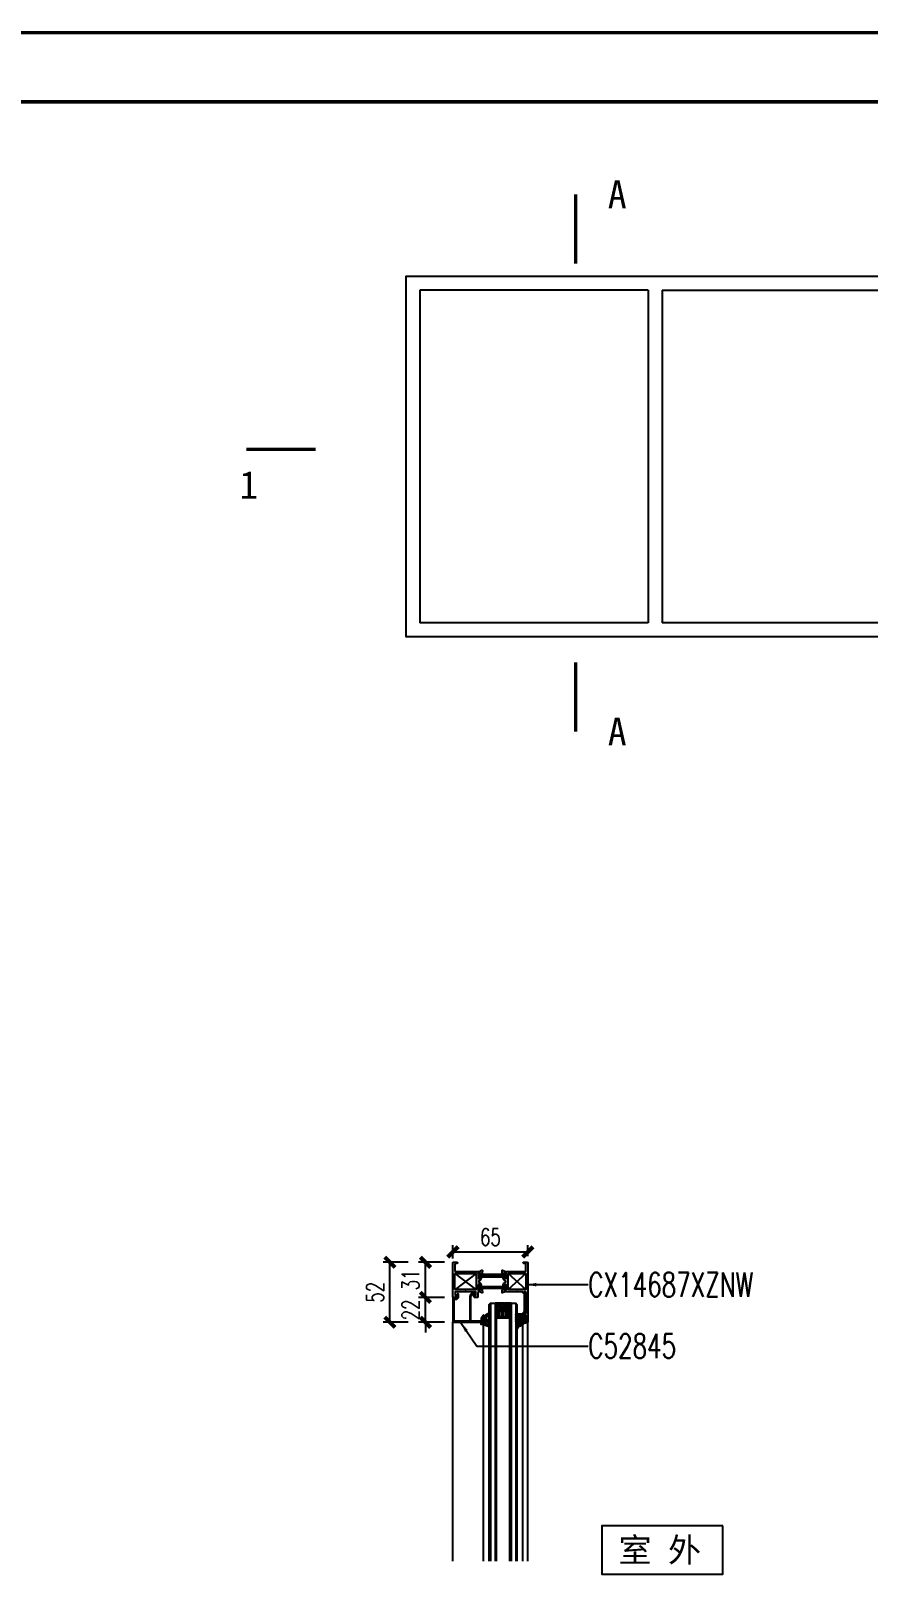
# Model space of a CAD drawing. Extents: x -202236 to 1002404, y -663931 to 1550022.
# Drawn here: x 26416 to 27142, y -356260 to -354923 of the extents above; entities that cross this region are included whole.
import ezdxf
from ezdxf.enums import TextEntityAlignment as Align

# ---------------------------------------------------------------- set-up
doc = ezdxf.new("R2010")
doc.units = 0
for name, color, linetype in [('!ZN1-填充-8', 8, 'Continuous'), ('!ZN1-文字-7', 7, 'Continuous'), ('!ZN3-玻璃幕墙-4', 4, 'Continuous'), ('!ZN4-辅助材料-1', 1, 'Continuous'), ('!ZN5-铝材断面-6', 6, 'Continuous'), ('!ZN7-符号-173', 173, 'Continuous'), ('0-cxFrame', 155, 'Continuous'), ('00-识别图层', 40, 'Continuous'), ('112铝材投影', 112, 'Continuous'), ('1辅助材料', 1, 'Continuous'), ('2', 7, 'Continuous'), ('3符号', 173, 'Continuous'), ('4玻璃幕墙', 4, 'Continuous'), ('DIM', 173, 'Continuous'), ('Fill', 8, 'Continuous'), ('TEXT', 7, 'Continuous'), ('型材截面颜色', 253, 'Continuous')]:
    doc.layers.add(name, color=color, linetype=linetype)
doc.layers.add('0-cxText', color=131, linetype='Continuous', lineweight=25)
doc.styles.add('cx_tuming', font='simhei.ttf')
doc.styles.add('cx_tuqian1', font='')
doc.styles.add('DHTEXT-1', font='ROMANS.shx', dxfattribs={"width": 0.7, "bigfont": 'CHINESE.shx'})
doc.styles.add('中南符号', font='simhei.ttf')
doc.styles.add('黑体', font='simhei.ttf', dxfattribs={"height": 12})
doc.styles.get('cx_tuqian1').set_extended_font_data('SimSun')
doc.dimstyles.new('ZN6', dxfattribs={"dimscale": 6, "dimtxt": 2.5, "dimasz": 1.5, "dimexe": 1, "dimexo": 2, "dimgap": 0.9, "dimtad": 1, "dimdec": 0, "dimdsep": 46, "dimtxsty": 'DHTEXT-1', "dimblk": 'ARCHTICK', "dimcen": 2.5, "dimclrd": 173, "dimclre": 173, "dimclrt": 7, "dimazin": 2, "dimtfac": 1, "dimtdec": 1, "dimtix": 1, "dimtmove": 2, "dimatfit": 3, "dimfxl": 0, "dimtolj": 1, "dimtzin": 0, "dimarcsym": 0})

# ---------------------------------------------------------------- blocks, each defined once
blk = doc.blocks.new('TK22.A2 L(Dragon)')
at = {"layer": '0-cxFrame', "color": 7, "const_width": 0.5}
blk.add_lwpolyline([(0, 0), (-594, 0), (-594, 420), (0, 420)], close=True, dxfattribs=at)
at = {"layer": '0-cxFrame', "const_width": 0.5}
blk.add_lwpolyline([(-80, 10), (-574, 10), (-574, 410), (-80, 410)], close=True, dxfattribs=at)
at = {"style": '黑体', "flags": 4}
blk.add_attdef('图幅', text='', height=3.3, dxfattribs=at).set_placement((-40, 3), align=Align.RIGHT)
at = {"layer": '0-cxText', "flags": 4}
for tag, height, style, p in [('建设单位', 3.5, 'cx_tuming', (-45, 240)), ('项目名称', 3.5, 'cx_tuming', (-45, 210)), ('子项名称', 3.5, 'cx_tuming', (-45, 180)), ('工程编号', 3.3, 'cx_tuqian1', (-35, 165)), ('图名1', 3.5, 'cx_tuming', (-45, 87)), ('图名2', 3.5, 'cx_tuming', (-45, 79)), ('图名3', 3.5, 'cx_tuming', (-45, 71)), ('出图日期', 3.3, 'cx_tuqian1', (-39, 60)), ('专业', 3.3, 'cx_tuqian1', (-55, 52)), ('图号', 3.3, 'cx_tuqian1', (-55, 44)), ('版次', 3.3, 'cx_tuqian1', (-20, 44))]:
    blk.add_attdef(tag, text='', height=height, dxfattribs=dict(at, style=style)).set_placement(p, align=Align.MIDDLE)
at = {"layer": 'Defpoints', "color": 6, "flags": 4}
for tag, height, style, p in [('tufu', 3.3, '黑体', (-12, 12)), ('dwfname', 4, 'cx_tuqian1', (-80, 3))]:
    blk.add_attdef(tag, text='', height=height, dxfattribs=dict(at, style=style)).set_placement(p, align=Align.RIGHT)
blk = doc.blocks.new('中南-室外标记符号')
at = {"ltscale": 6}
blk.add_lwpolyline([(8.75, 0), (-8.75, 0), (-8.75, -7), (8.75, -7)], close=True, dxfattribs=at)
at = {"color": 0, "style": '中南符号'}
blk.add_text('室 外', height=3.5, dxfattribs=at).set_placement((-6.34, -3.5), align=Align.MIDDLE_LEFT)
blk = doc.blocks.new('XFGRJ009')
at = {"layer": '!ZN1-填充-8'}
h = blk.add_hatch(dxfattribs=at)
h.set_pattern_fill('AR-HBONE', color=256, scale=0.01, angle=360, style=0)
h.set_pattern_definition([(315, (2699.3083, -1021.9452), (2e-15, -1.43684098), [3.048, -1.016]), (225, (2700.0267, -1022.6636), (2e-15, -1.43684098), [3.048, -1.016])])
h.paths.add_polyline_path([(3, 0.9, -0.131652), (2.4, 1.1), (0.7, 2.1), (0.4, 2.1, 0.414214), (0, 1.7), (0, -1.7, 0.414214), (0.4, -2.1), (0.7, -2.1), (2.4, -1.1, -0.131652), (3, -1), (21, -1, -0.131652), (21.6, -1.1), (23.3, -2.1), (23.6, -2.1, 0.414214), (24, -1.7), (24, 1.7, 0.414214), (23.6, 2.1), (23.3, 2.1), (21.6, 1.1, -0.131652), (21, 0.9)])
at = {"layer": '!ZN4-辅助材料-1'}
blk.add_lwpolyline([(2.4, 1.1, 0.131652), (3, 0.9), (21, 0.9, 0.131652), (21.6, 1.1), (23.3, 2.1), (23.6, 2.1, -0.414214), (24, 1.7), (24, -1.7, -0.414214), (23.6, -2.1), (23.3, -2.1), (21.6, -1.1, 0.131652), (21, -1), (3, -1, 0.131652), (2.4, -1.1), (0.7, -2.1), (0.4, -2.1, -0.414214), (0, -1.7), (0, 1.7, -0.414214), (0.4, 2.1), (0.7, 2.1)], format="xyb", close=True, dxfattribs=at)
blk = doc.blocks.new('CX14687XZNW')
at = {"layer": '型材截面颜色', "ltscale": 15}
h = blk.add_hatch(color=256, dxfattribs=at)
h.dxf.hatch_style = 1
edge = h.paths.add_edge_path(flags=16)
edge.add_line((-0.3, -7.3), (-18.2, -7.3))
edge.add_arc((-18.2, -7), 0.3, 180, 270, ccw=False)
edge.add_line((-18.5, -7), (-18.5, 0))
edge.add_line((-18.5, 0), (-18.5, 6.4))
edge.add_arc((-18.2, 6.4), 0.3, 90, 180, ccw=False)
edge.add_line((-18.2, 6.7), (-0.3, 6.7))
edge.add_arc((-0.3, 6.4), 0.3, 0, 90, ccw=False)
edge.add_line((0, 6.4), (0, 0))
edge.add_line((0, 0), (0, -7))
edge.add_arc((-0.3, -7), 0.3, 270, 360, ccw=False)
edge = h.paths.add_edge_path()
edge.add_arc((-21.5, -9.4), 0.3, 90.6432, 169.483)
edge.add_arc((-22.1, -9.3), 0.3, 290, 349.4789, ccw=False)
edge.add_line((-22, -9.6), (-23.4, -10.1))
edge.add_arc((-23.5, -9.8), 0.3, 175, 290, ccw=False)
edge.add_line((-23.8, -9.8), (-23.6, -7.5))
edge.add_arc((-23.1, -7.5), 0.5, 135, 175, ccw=False)
edge.add_line((-23.5, -7.2), (-23.1, -6.9))
edge.add_arc((-23, -7), 0.2, -8.0466, 135, ccw=False)
edge.add_arc((-22.6, -7.1), 0.2, 171.9534, 255)
edge.add_line((-22.7, -7.2), (-20.7, -7.8))
edge.add_arc((-20.5, -7.3), 0.5, 255, 270)
edge.add_line((-20.5, -7.8), (-20.4, -7.8))
edge.add_arc((-20.4, -7.5), 0.3, 270, 401.4096)
edge.add_arc((-19.8, -7), 0.5, 180, 221.4096, ccw=False)
edge.add_line((-20.3, -7), (-20.3, -3.2))
edge.add_arc((-20.6, -3.2), 0.3, 0, 90)
edge.add_line((-20.6, -2.9), (-20.8, -2.9))
edge.add_arc((-20.8, -3.4), 0.5, 90, 121.3118)
edge.add_line((-21, -3), (-22.5, -3.9))
edge.add_arc((-22.6, -3.7), 0.2, 180, 301.3118, ccw=False)
edge.add_line((-22.8, -3.7), (-22.8, -3.2))
edge.add_arc((-20.6, -3.2), 2.2, 121.3118, 180, ccw=False)
edge.add_line((-21.7, -1.3), (-20.8, -0.7))
edge.add_arc((-21.1, -0.3), 0.5, 301.3118, 418.6882)
edge.add_line((-20.8, 0.1), (-21.7, 0.7))
edge.add_arc((-20.6, 2.6), 2.2, 180, 238.6882, ccw=False)
edge.add_line((-22.8, 2.6), (-22.8, 3.1))
edge.add_arc((-22.6, 3.1), 0.2, 58.6882, 180, ccw=False)
edge.add_line((-22.5, 3.3), (-21, 2.4))
edge.add_arc((-20.8, 2.8), 0.5, 238.6882, 270)
edge.add_line((-20.8, 2.3), (-20.6, 2.3))
edge.add_arc((-20.6, 2.6), 0.3, 270, 360)
edge.add_line((-20.3, 2.6), (-20.3, 6.4))
edge.add_arc((-19.8, 6.4), 0.5, 138.5904, 180, ccw=False)
edge.add_arc((-20.4, 6.9), 0.3, 318.5904, 450)
edge.add_line((-20.4, 7.2), (-20.5, 7.2))
edge.add_arc((-20.5, 6.7), 0.5, 90, 105)
edge.add_line((-20.7, 7.2), (-22.7, 6.6))
edge.add_arc((-22.6, 6.5), 0.2, 105, 188.0466)
edge.add_arc((-23, 6.4), 0.2, -135, 8.0466, ccw=False)
edge.add_line((-23.1, 6.3), (-23.5, 6.6))
edge.add_arc((-23.1, 6.9), 0.5, 185, 225, ccw=False)
edge.add_line((-23.6, 6.9), (-23.8, 9.2))
edge.add_arc((-23.5, 9.2), 0.3, 70, 185, ccw=False)
edge.add_line((-23.4, 9.5), (-22, 9))
edge.add_arc((-22.1, 8.7), 0.3, 10.5211, 70, ccw=False)
edge.add_arc((-21.5, 8.8), 0.3, 190.517, 269.3568)
edge.add_line((-21.5, 8.5), (-20.7, 8.5))
edge.add_arc((-20.7, 9.5), 1, 270, 360)
edge.add_line((-19.7, 9.5), (-19.7, 13.2))
edge.add_arc((-19.4, 13.2), 0.3, 90, 180, ccw=False)
edge.add_line((-19.4, 13.5), (-17.2, 13.5))
edge.add_arc((-17.2, 13.2), 0.3, 30, 90, ccw=False)
edge.add_line((-16.9, 13.3), (-16.3, 12.2))
edge.add_arc((-16.7, 12), 0.5, -90, 30, ccw=False)
edge.add_line((-16.7, 11.5), (-17.9, 11.5))
edge.add_arc((-17.9, 11.2), 0.3, 90, 180)
edge.add_line((-18.2, 11.2), (-18.2, 8.8))
edge.add_arc((-17.9, 8.8), 0.3, 180, 270)
edge.add_line((-17.9, 8.5), (-9.7, 8.5))
edge.add_arc((-9.7, 8.2), 0.3, 45, 90, ccw=False)
edge.add_line((-9.5, 8.4), (-9.4, 8.3))
edge.add_arc((-9.2, 8.5), 0.3, 225, 315)
edge.add_line((-9, 8.3), (-8.9, 8.4))
edge.add_arc((-8.7, 8.2), 0.3, 90, 135, ccw=False)
edge.add_line((-8.7, 8.5), (-0.5, 8.5))
edge.add_arc((-0.5, 8.8), 0.3, 270, 360)
edge.add_line((-0.2, 8.8), (-0.2, 11.2))
edge.add_arc((-0.5, 11.2), 0.3, 360, 450)
edge.add_line((-0.5, 11.5), (-1.7, 11.5))
edge.add_arc((-1.7, 12), 0.5, 150, 270, ccw=False)
edge.add_line((-2.1, 12.2), (-1.5, 13.3))
edge.add_arc((-1.2, 13.2), 0.3, 90, 150, ccw=False)
edge.add_line((-1.2, 13.5), (1.5, 13.5))
edge.add_arc((1.5, 13.2), 0.3, 0, 90, ccw=False)
edge.add_line((1.8, 13.2), (1.8, 0))
edge.add_line((1.8, 0), (1.8, -16.7))
edge.add_arc((1.5, -16.7), 0.3, 270, 360, ccw=False)
edge.add_line((1.5, -17), (-1.7, -17))
edge.add_arc((-1.7, -16.5), 0.5, 180, 270, ccw=False)
edge.add_line((-2.2, -16.5), (-2.2, -16.5))
edge.add_arc((-1.7, -16.5), 0.5, 95, 180, ccw=False)
edge.add_line((-1.7, -16), (-0.3, -15.8))
edge.add_arc((-0.3, -15.5), 0.3, 275, 360)
edge.add_line((0, -15.5), (0, -9.4))
edge.add_arc((-0.3, -9.4), 0.3, 0, 90)
edge.add_line((-0.3, -9.1), (-8.7, -9.1))
edge.add_arc((-8.7, -8.8), 0.3, 225, 270, ccw=False)
edge.add_line((-8.9, -9), (-9, -8.9))
edge.add_arc((-9.2, -9.1), 0.3, 45, 135)
edge.add_line((-9.4, -8.9), (-9.5, -9))
edge.add_arc((-9.7, -8.8), 0.3, 270, 315, ccw=False)
edge.add_line((-9.7, -9.1), (-21.5, -9.1))
edge = h.paths.add_edge_path()
edge.add_arc((-43.1, 8.8), 0.3, 270, 349.4789)
edge.add_arc((-42.5, 8.7), 0.3, 110, 169.4789, ccw=False)
edge.add_line((-42.6, 9), (-41.2, 9.5))
edge.add_arc((-41.1, 9.2), 0.3, -5, 110, ccw=False)
edge.add_line((-40.8, 9.2), (-41, 6.9))
edge.add_arc((-41.5, 6.9), 0.5, 315, 355, ccw=False)
edge.add_line((-41.1, 6.6), (-41.5, 6.3))
edge.add_arc((-41.6, 6.4), 0.2, 171.9534, 315, ccw=False)
edge.add_arc((-42, 6.5), 0.2, 351.9534, 435)
edge.add_line((-41.9, 6.6), (-43.9, 7.2))
edge.add_arc((-44.1, 6.7), 0.5, 75, 90)
edge.add_line((-44.1, 7.2), (-44.2, 7.2))
edge.add_arc((-44.2, 6.9), 0.3, 90, 221.4096)
edge.add_arc((-44.8, 6.4), 0.5, 0, 41.4096, ccw=False)
edge.add_line((-44.3, 6.4), (-44.3, 2.6))
edge.add_arc((-44, 2.6), 0.3, 180, 270)
edge.add_line((-44, 2.3), (-43.8, 2.3))
edge.add_arc((-43.8, 2.8), 0.5, 270, 301.3118)
edge.add_line((-43.6, 2.4), (-42.1, 3.3))
edge.add_arc((-42, 3.1), 0.2, 0, 121.3118, ccw=False)
edge.add_line((-41.8, 3.1), (-41.8, 2.6))
edge.add_arc((-44, 2.6), 2.2, -58.6882, 0, ccw=False)
edge.add_line((-42.9, 0.7), (-43.8, 0.1))
edge.add_arc((-43.5, -0.3), 0.5, 121.3118, 238.6882)
edge.add_line((-43.8, -0.7), (-42.9, -1.3))
edge.add_arc((-44, -3.2), 2.2, 0, 58.6882, ccw=False)
edge.add_line((-41.8, -3.2), (-41.8, -3.7))
edge.add_arc((-42, -3.7), 0.2, -121.3118, 0, ccw=False)
edge.add_line((-42.1, -3.9), (-43.6, -3))
edge.add_arc((-43.8, -3.4), 0.5, 58.6882, 90)
edge.add_line((-43.8, -2.9), (-44, -2.9))
edge.add_arc((-44, -3.2), 0.3, 90, 180)
edge.add_line((-44.3, -3.2), (-44.3, -7))
edge.add_arc((-44.8, -7), 0.5, -41.4096, 0, ccw=False)
edge.add_arc((-44.2, -7.5), 0.3, 138.5904, 270)
edge.add_line((-44.2, -7.8), (-44.1, -7.8))
edge.add_arc((-44.1, -7.3), 0.5, 270, 285)
edge.add_line((-43.9, -7.8), (-41.9, -7.2))
edge.add_arc((-42, -7.1), 0.2, 285, 368.0466)
edge.add_arc((-41.6, -7), 0.2, 45, 188.0466, ccw=False)
edge.add_line((-41.5, -6.9), (-41.1, -7.2))
edge.add_arc((-41.5, -7.5), 0.5, 5, 45, ccw=False)
edge.add_line((-41, -7.5), (-40.8, -9.8))
edge.add_arc((-41.1, -9.8), 0.3, -110, 5, ccw=False)
edge.add_line((-41.2, -10.1), (-42.6, -9.6))
edge.add_arc((-42.5, -9.3), 0.3, 190.5211, 250, ccw=False)
edge.add_arc((-43.1, -9.4), 0.3, 10.5211, 90)
edge.add_line((-43.1, -9.1), (-53.3, -9.1))
edge.add_arc((-53.3, -8.8), 0.3, 225, 270, ccw=False)
edge.add_line((-53.5, -9), (-53.6, -8.9))
edge.add_arc((-53.8, -9.1), 0.3, 45, 135)
edge.add_line((-54, -8.9), (-54.1, -9))
edge.add_arc((-54.3, -8.8), 0.3, 270, 315, ccw=False)
edge.add_line((-54.3, -9.1), (-61.1, -9.1))
edge.add_arc((-61.1, -9.4), 0.3, 90, 180)
edge.add_line((-61.4, -9.4), (-61.4, -15.5))
edge.add_arc((-61.1, -15.5), 0.3, 180, 265)
edge.add_line((-61.1, -15.8), (-59.7, -16))
edge.add_arc((-59.7, -16.5), 0.5, 0, 85, ccw=False)
edge.add_line((-59.2, -16.5), (-59.2, -16.5))
edge.add_arc((-59.7, -16.5), 0.5, 270, 360, ccw=False)
edge.add_line((-59.7, -17), (-62.9, -17))
edge.add_arc((-62.9, -16.7), 0.3, 180, 270, ccw=False)
edge.add_line((-63.2, -16.7), (-63.2, 34.7))
edge.add_arc((-62.9, 34.7), 0.3, 90, 180, ccw=False)
edge.add_line((-62.9, 35), (-59, 35))
edge.add_arc((-59, 34.7), 0.3, 0, 90, ccw=False)
edge.add_line((-58.7, 34.7), (-58.7, 33.3))
edge.add_arc((-59, 33.3), 0.3, 315, 360, ccw=False)
edge.add_line((-58.8, 33.1), (-59.1, 32.7))
edge.add_arc((-59.3, 33), 0.3, 270, 315, ccw=False)
edge.add_line((-59.3, 32.6), (-59.4, 32.6))
edge.add_arc((-59.4, 32.9), 0.3, 180, 270, ccw=False)
edge.add_line((-59.7, 32.9), (-59.7, 33.6))
edge.add_arc((-60, 33.6), 0.3, 360, 450)
edge.add_line((-60, 33.9), (-60.7, 33.9))
edge.add_arc((-60.7, 33.4), 0.5, 90, 100.008)
edge.add_line((-60.7, 33.9), (-61.1, 33.8))
edge.add_arc((-60.9, 32.8), 1, 100.008, 180)
edge.add_line((-61.9, 32.8), (-61.9, 29.7))
edge.add_arc((-60.9, 29.7), 1, 180, 259.992)
edge.add_line((-61.1, 28.7), (-60.7, 28.6))
edge.add_arc((-60.7, 29.1), 0.5, 259.992, 270)
edge.add_line((-60.7, 28.6), (-60, 28.6))
edge.add_arc((-60, 28.9), 0.3, 270, 360)
edge.add_line((-59.7, 28.9), (-59.7, 29.6))
edge.add_arc((-59.4, 29.6), 0.3, 90, 180, ccw=False)
edge.add_line((-59.4, 29.9), (-59.3, 29.9))
edge.add_arc((-59.3, 29.6), 0.3, 45, 90, ccw=False)
edge.add_line((-59.1, 29.8), (-58.8, 29.4))
edge.add_arc((-59, 29.2), 0.3, 0, 45, ccw=False)
edge.add_line((-58.7, 29.2), (-58.7, 27.5))
edge.add_arc((-59, 27.5), 0.3, -30, 0, ccw=False)
edge.add_line((-58.7, 27.4), (-59.3, 26.4))
edge.add_arc((-59.6, 26.5), 0.3, 180, 330, ccw=False)
edge.add_line((-59.9, 26.5), (-59.9, 27.2))
edge.add_arc((-60.2, 27.2), 0.3, 0, 90)
edge.add_line((-60.2, 27.5), (-61.1, 27.5))
edge.add_arc((-61.1, 27.2), 0.3, 90, 180)
edge.add_line((-61.4, 27.2), (-61.4, 8.8))
edge.add_arc((-61.1, 8.8), 0.3, 180, 270)
edge.add_line((-61.1, 8.5), (-60.2, 8.5))
edge.add_arc((-60.2, 8.8), 0.3, 270, 360)
edge.add_line((-59.9, 8.8), (-59.9, 9.5))
edge.add_arc((-59.6, 9.5), 0.3, 30, 180, ccw=False)
edge.add_line((-59.3, 9.7), (-58.8, 8.6))
edge.add_arc((-58.5, 8.8), 0.3, 210, 270)
edge.add_line((-58.5, 8.5), (-54.3, 8.5))
edge.add_arc((-54.3, 8.2), 0.3, 45, 90, ccw=False)
edge.add_line((-54.1, 8.4), (-54, 8.3))
edge.add_arc((-53.8, 8.5), 0.3, 225, 315)
edge.add_line((-53.6, 8.3), (-53.5, 8.4))
edge.add_arc((-53.3, 8.2), 0.3, 90, 135, ccw=False)
edge.add_line((-53.3, 8.5), (-43.1, 8.5))
edge = h.paths.add_edge_path(flags=16)
edge.add_line((-46.1, 6.4), (-46.1, -7))
edge.add_arc((-46.4, -7), 0.3, -90, 0, ccw=False)
edge.add_line((-46.4, -7.3), (-61.1, -7.3))
edge.add_arc((-61.1, -7), 0.3, 180, 270, ccw=False)
edge.add_line((-61.4, -7), (-61.4, 6.4))
edge.add_arc((-61.1, 6.4), 0.3, 90, 180, ccw=False)
edge.add_line((-61.1, 6.7), (-46.4, 6.7))
edge.add_arc((-46.4, 6.4), 0.3, 0, 90, ccw=False)
at = {"layer": '!ZN4-辅助材料-1'}
for p, q in [((-61.3, 6.6), (-46.2, -7.2)), ((-61.3, -7.2), (-46.2, 6.6)), ((-18.4, -7.2), (-0.1, 6.6)), ((-18.4, 6.6), (-0.1, -7.2))]:
    blk.add_line(p, q, dxfattribs=at)
at = {"layer": '!ZN5-铝材断面-6'}
for points in [[(-43.1, 8.5, 0.361398), (-42.8, 8.7, -0.265514), (-42.6, 9), (-41.2, 9.5, -0.548619), (-40.8, 9.2), (-41, 6.9, -0.176327), (-41.1, 6.6), (-41.5, 6.3, -0.720206), (-41.8, 6.4, 0.379098), (-41.9, 6.6), (-43.9, 7.2, 0.065543), (-44.1, 7.2), (-44.2, 7.2, 0.645751), (-44.4, 6.7, -0.182676), (-44.3, 6.4), (-44.3, 2.6, 0.414214), (-44, 2.3), (-43.8, 2.3, 0.13748), (-43.6, 2.4), (-42.1, 3.3, -0.585007), (-41.8, 3.1), (-41.8, 2.6, -0.261824), (-42.9, 0.7), (-43.8, 0.1, 0.562186), (-43.8, -0.7), (-42.9, -1.3, -0.261824), (-41.8, -3.2), (-41.8, -3.7, -0.585007), (-42.1, -3.9), (-43.6, -3, 0.13748), (-43.8, -2.9), (-44, -2.9, 0.414214), (-44.3, -3.2), (-44.3, -7, -0.182676), (-44.4, -7.3, 0.645751), (-44.2, -7.8), (-44.1, -7.8, 0.065543), (-43.9, -7.8), (-41.9, -7.2, 0.379098), (-41.8, -7, -0.720206), (-41.5, -6.9), (-41.1, -7.2, -0.176327), (-41, -7.5), (-40.8, -9.8, -0.548619), (-41.2, -10.1), (-42.6, -9.6, -0.265514), (-42.8, -9.3, 0.361398), (-43.1, -9.1), (-53.3, -9.1, -0.198912), (-53.5, -9), (-53.6, -8.9, 0.414214), (-54, -8.9), (-54.1, -9, -0.198912), (-54.3, -9.1), (-61.1, -9.1, 0.414214), (-61.4, -9.4), (-61.4, -15.5, 0.388879), (-61.1, -15.8), (-59.7, -16, -0.388879), (-59.2, -16.5), (-59.2, -16.5, -0.414214), (-59.7, -17), (-62.9, -17, -0.414214), (-63.2, -16.7), (-63.2, 34.7, -0.414214), (-62.9, 35), (-59, 35, -0.414214), (-58.7, 34.7), (-58.7, 33.3, -0.198912), (-58.8, 33.1), (-59.1, 32.7, -0.198912), (-59.3, 32.6), (-59.4, 32.6, -0.414214), (-59.7, 32.9), (-59.7, 33.6, 0.414214), (-60, 33.9), (-60.7, 33.9, 0.043696), (-60.7, 33.9), (-61.1, 33.8, 0.363931), (-61.9, 32.8), (-61.9, 29.7, 0.363931), (-61.1, 28.7), (-60.7, 28.6, 0.043696), (-60.7, 28.6), (-60, 28.6, 0.414214), (-59.7, 28.9), (-59.7, 29.6, -0.414214), (-59.4, 29.9), (-59.3, 29.9, -0.198912), (-59.1, 29.8), (-58.8, 29.4, -0.198912), (-58.7, 29.2), (-58.7, 27.5, -0.131652), (-58.7, 27.4), (-59.3, 26.4, -0.767327), (-59.9, 26.5), (-59.9, 27.2, 0.414214), (-60.2, 27.5), (-61.1, 27.5, 0.414214), (-61.4, 27.2), (-61.4, 8.8, 0.414214), (-61.1, 8.5), (-60.2, 8.5, 0.414214), (-59.9, 8.8), (-59.9, 9.5, -0.767327), (-59.3, 9.7), (-58.8, 8.6, 0.267949), (-58.5, 8.5), (-54.3, 8.5, -0.198912), (-54.1, 8.4), (-54, 8.3, 0.414214), (-53.6, 8.3), (-53.5, 8.4, -0.198912), (-53.3, 8.5), (-43.1, 8.5)], [(-21.5, -9.1, 0.358248), (-21.8, -9.3, -0.265514), (-22, -9.6), (-23.4, -10.1, -0.548619), (-23.8, -9.8), (-23.6, -7.5, -0.176327), (-23.5, -7.2), (-23.1, -6.9, -0.720206), (-22.8, -7, 0.379098), (-22.7, -7.2), (-20.7, -7.8, 0.065543), (-20.5, -7.8), (-20.4, -7.8, 0.645751), (-20.2, -7.3, -0.182676), (-20.3, -7), (-20.3, -3.2, 0.414214), (-20.6, -2.9), (-20.8, -2.9, 0.13748), (-21, -3), (-22.5, -3.9, -0.585007), (-22.8, -3.7), (-22.8, -3.2, -0.261824), (-21.7, -1.3), (-20.8, -0.7, 0.562186), (-20.8, 0.1), (-21.7, 0.7, -0.261824), (-22.8, 2.6), (-22.8, 3.1, -0.585007), (-22.5, 3.3), (-21, 2.4, 0.13748), (-20.8, 2.3), (-20.6, 2.3, 0.414214), (-20.3, 2.6), (-20.3, 6.4, -0.182676), (-20.2, 6.7, 0.645751), (-20.4, 7.2), (-20.5, 7.2, 0.065543), (-20.7, 7.2), (-22.7, 6.6, 0.379098), (-22.8, 6.4, -0.720206), (-23.1, 6.3), (-23.5, 6.6, -0.176327), (-23.6, 6.9), (-23.8, 9.2, -0.548619), (-23.4, 9.5), (-22, 9, -0.265514), (-21.8, 8.7, 0.358248), (-21.5, 8.5), (-20.7, 8.5, 0.414214), (-19.7, 9.5), (-19.7, 13.2, -0.414214), (-19.4, 13.5), (-17.2, 13.5, -0.267949), (-16.9, 13.3), (-16.3, 12.2, -0.57735), (-16.7, 11.5), (-17.9, 11.5, 0.414214), (-18.2, 11.2), (-18.2, 8.8, 0.414214), (-17.9, 8.5), (-9.7, 8.5, -0.198912), (-9.5, 8.4), (-9.4, 8.3, 0.414214), (-9, 8.3), (-8.9, 8.4, -0.198912), (-8.7, 8.5), (-0.5, 8.5, 0.414214), (-0.2, 8.8), (-0.2, 11.2, 0.414214), (-0.5, 11.5), (-1.7, 11.5, -0.57735), (-2.1, 12.2), (-1.5, 13.3, -0.267949), (-1.2, 13.5), (1.5, 13.5, -0.414214), (1.8, 13.2), (1.8, 0), (1.8, -16.7, -0.414214), (1.5, -17), (-1.7, -17, -0.414214), (-2.2, -16.5), (-2.2, -16.5, -0.388879), (-1.7, -16), (-0.3, -15.8, 0.388879), (0, -15.5), (0, -9.4, 0.414214), (-0.3, -9.1), (-8.7, -9.1, -0.198912), (-8.9, -9), (-9, -8.9, 0.414214), (-9.4, -8.9), (-9.5, -9, -0.198912), (-9.7, -9.1), (-21.5, -9.1)]]:
    blk.add_lwpolyline(points, format="xyb", dxfattribs=at)
for points in [[(-46.1, 6.4), (-46.1, -7, -0.414214), (-46.4, -7.3), (-61.1, -7.3, -0.414214), (-61.4, -7), (-61.4, 6.4, -0.414214), (-61.1, 6.7), (-46.4, 6.7, -0.414214)], [(-0.3, -7.3), (-18.2, -7.3, -0.414214), (-18.5, -7), (-18.5, 0), (-18.5, 6.4, -0.414214), (-18.2, 6.7), (-0.3, 6.7, -0.414214), (0, 6.4), (0, 0), (0, -7, -0.414214)]]:
    blk.add_lwpolyline(points, format="xyb", close=True, dxfattribs=at)
at = {"layer": '2'}
blk.add_blockref('XFGRJ009', (-44.3, 4.9), dxfattribs=at)
at = {"layer": '2', "xscale": -1, "rotation": 179.9999999999999}
blk.add_blockref('XFGRJ009', (-44.3, -5.5), dxfattribs=at)
blk = doc.blocks.new('20210707165633')
at = {"layer": '!ZN1-填充-8'}
h = blk.add_hatch(dxfattribs=at)
h.set_pattern_fill('橡胶', color=256, scale=0.2)
h.set_pattern_definition([(45, (0.16656, 0.0119), (-0.5, 0.5), []), (135, (1.2797, 0.0119), (-0.5, -0.5), [0.16, -0.547107])])
edge = h.paths.add_edge_path(flags=16)
edge.add_arc((0.3, 1.1), 0.3, -90, 0, ccw=False)
edge.add_line((0.3, 0.8), (-0.3, 0.8))
edge.add_arc((-0.3, 1.1), 0.3, 180, 270, ccw=False)
edge.add_line((-0.6, 1.1), (-0.6, 2.4))
edge.add_arc((-0.3, 2.4), 0.3, 90, 180, ccw=False)
edge.add_line((-0.3, 2.7), (0.3, 2.7))
edge.add_arc((0.3, 2.4), 0.3, 0, 90, ccw=False)
edge.add_line((0.6, 2.4), (0.6, 1.1))
edge = h.paths.add_edge_path()
edge.add_line((-1.1, 8.5), (-1.5, 8))
edge.add_arc((-1.7, 8.1), 0.3, 216.795, 326.2005, ccw=False)
edge.add_line((-2, 8), (-2.4, 8.6))
edge.add_arc((-2.6, 8.5), 0.2, 36.795, 90)
edge.add_line((-2.6, 8.7), (-2.9, 8.7))
edge.add_arc((-2.9, 8.4), 0.3, 90, 180)
edge.add_line((-3.2, 8.4), (-3.2, 3))
edge.add_arc((-2.9, 3), 0.3, 180, 270)
edge.add_line((-2.9, 2.7), (-1.6, 2.7))
edge.add_arc((-1.6, 2.5), 0.2, 0, 90, ccw=False)
edge.add_line((-1.4, 2.5), (-1.4, 1.3))
edge.add_line((-1.4, 1.3), (-1.7, 1.3))
edge.add_arc((-1.7, 1), 0.305, 100.6256, 226.0437)
edge.add_line((-1.9, 0.7), (-1, 0))
edge.add_line((-1, 0), (1, 0))
edge.add_line((1, 0), (1.9, 0.7))
edge.add_arc((1.7, 1), 0.3, 311.8019, 440)
edge.add_line((1.7, 1.3), (1.4, 1.3))
edge.add_line((1.4, 1.3), (1.4, 2.5))
edge.add_arc((1.6, 2.5), 0.2, 90, 180, ccw=False)
edge.add_line((1.6, 2.7), (2.8, 2.7))
edge.add_arc((2.8, 3), 0.3, 270, 360)
edge.add_line((3.1, 3), (3.1, 8.4))
edge.add_arc((2.8, 8.4), 0.3, 0, 90)
edge.add_line((2.8, 8.7), (2.6, 8.7))
edge.add_arc((2.6, 8.5), 0.2, 90, 143.205)
edge.add_line((2.5, 8.6), (2, 8))
edge.add_arc((1.8, 8.1), 0.3, 213.8066, 323.205, ccw=False)
edge.add_line((1.5, 8), (1.1, 8.5))
edge.add_arc((0.9, 8.4), 0.3, 36.795, 143.205)
edge.add_line((0.6, 8.5), (0.3, 8))
edge.add_arc((0, 8.2), 0.3, 213.7995, 326.1934, ccw=False)
edge.add_line((-0.2, 8), (-0.6, 8.5))
edge.add_arc((-0.8, 8.4), 0.3, 36.795, 143.205)
at = {"layer": '!ZN4-辅助材料-1'}
for p, q in [((-3.2, 3), (-3.2, 8.4)), ((-2.6, 8.7), (-2.9, 8.7)), ((-2.9, 2.7), (-1.6, 2.7)), ((-2.4, 8.6), (-2, 8)), ((-1, 0), (-1.9, 0.7)), ((-1.4, 1.3), (-1.7, 1.3)), ((-1.5, 8), (-1.1, 8.5)), ((-1.4, 1.3), (-1.4, 2.5)), ((1, 0), (-1, 0)), ((-0.2, 8), (-0.6, 8.5)), ((-0.6, 2.4), (-0.6, 1.1)), ((0.3, 2.7), (-0.3, 2.7)), ((-0.3, 0.8), (0.3, 0.8)), ((0.6, 8.5), (0.3, 8)), ((0.6, 1.1), (0.6, 2.4)), ((1.9, 0.7), (1, 0)), ((1.5, 8), (1.1, 8.5)), ((1.4, 2.5), (1.4, 1.3)), ((1.4, 1.3), (1.7, 1.3)), ((1.6, 2.7), (2.8, 2.7)), ((2.5, 8.6), (2, 8)), ((2.6, 8.7), (2.8, 8.7)), ((3.1, 3), (3.1, 8.4))]:
    blk.add_line(p, q, dxfattribs=at)
for centre, radius, start, end in [((-2.9, 8.4), 0.3, 90, 180), ((-2.9, 3), 0.3, 180, 270), ((-2.6, 8.5), 0.2, 36.795, 90), ((-1.7, 8.1), 0.3, 216.795, 326.2005), ((-1.7, 1), 0.305, 100.6256, 226.0437), ((-1.6, 2.5), 0.2, 0, 90), ((-0.8, 8.4), 0.3, 36.795, 143.205), ((-0.3, 2.4), 0.3, 90, 180), ((-0.3, 1.1), 0.3, 180, 270), ((0, 8.2), 0.3, 213.7995, 326.1934), ((0.3, 2.4), 0.3, 0, 90), ((0.3, 1.1), 0.3, 270, 360), ((0.9, 8.4), 0.3, 36.795, 143.205), ((1.6, 2.5), 0.2, 90, 180), ((1.8, 8.1), 0.3, 213.8066, 323.205), ((1.7, 1), 0.3, 311.8019, 80), ((2.6, 8.5), 0.2, 90, 143.205), ((2.8, 8.4), 0.3, 0, 90), ((2.8, 3), 0.3, 270, 0)]:
    blk.add_arc(centre, radius, start, end, dxfattribs=at)
blk = doc.blocks.new('20210707165640')
at = {"layer": '!ZN1-填充-8'}
h = blk.add_hatch(dxfattribs=at)
h.set_pattern_fill('ANSI36', color=8, scale=0.5)
h.set_pattern_definition([(45, (-6393.005, -1724.7755), (0.42094951, 1.54348152), [1.984375, -0.396875, 0, -0.396875])])
edge = h.paths.add_edge_path()
edge.add_line((3.1, 2.7), (3.4, 2.7))
edge.add_arc((3.4, 2.4), 0.3, 0, 90, ccw=False)
edge.add_line((3.7, 2.4), (3.7, 0.2))
edge.add_arc((24.2, -10), 22.8, 130.4528, 153.3485, ccw=False)
edge.add_line((9.3, 7.4), (3.1, 7.4))
edge.add_line((3.1, 7.4), (3.1, 2.7))
at = {"layer": '!ZN4-辅助材料-1'}
blk.add_arc((18.8, -5), 15.6, 127.4278, 165.2482, dxfattribs=at)
at = {"layer": '!ZN1-文字-7', "ltscale": 20}
blk.add_blockref('20210707165633', (0, 0), dxfattribs=at)
blk = doc.blocks.new('20210707165311')
at = {"layer": '!ZN1-填充-8'}
h = blk.add_hatch(dxfattribs=at)
h.set_pattern_fill('ANSI37', color=256, scale=0.5)
h.set_pattern_definition([(45, (-1664.2178, -1605.7324), (-0.561266, 0.561266), []), (135, (-1664.2178, -1605.7324), (-0.561266, -0.561266), [])])
edge = h.paths.add_edge_path(flags=16)
edge.add_arc((3.6, -4.6), 0.4, 262.2377, 442.0971)
edge.add_arc((6.9, -0.2), 5.19, 206.8396, 230.0943, ccw=False)
edge.add_arc((1.4, -3), 1, 26.8396, 90)
edge.add_line((1.4, -2), (-0.5, -2))
edge.add_arc((-0.5, -2.3), 0.3, 90, 224.0735)
edge.add_arc((4.6, 1.6), 6.62, 217.9032, 260.8482)
edge = h.paths.add_edge_path()
edge.add_line((-2.5, 0.8), (-4.5, -0.9))
edge.add_arc((0.9, -7.4), 8.5, 129.9675, 163.0449)
edge.add_arc((-6.7, -5.1), 0.49, 163.0449, 340.9664)
edge.add_arc((3.6, -12.9), 12.5, 122.4694, 142.311, ccw=False)
edge.add_arc((-2.6, -2.4), 0.481, -4.96, 180.116, ccw=False)
edge.add_arc((4.1, 2), 7.6, 215.4277, 270.4394)
edge.add_arc((4.1, -4.9), 0.7, 270.6383, 381.6686)
edge.add_arc((24.5, 4.7), 21.8, 187.781, 205.1832, ccw=False)
edge.add_arc((2.6, 1.7), 0.296, 4.1242, 90)
edge.add_line((2.6, 2), (1.5, 1.9))
edge.add_arc((1.5, 1.4), 0.5, 95.6286, 190)
edge.add_line((1, 1.3), (1.2, 0.4))
edge.add_arc((0.9, 0.3), 0.3, -90, 10, ccw=False)
edge.add_line((0.9, 0), (-1, 0))
edge.add_arc((-1, 0.5), 0.494, 192.0036, 270, ccw=False)
edge.add_line((-1.5, 0.4), (-1.6, 0.8))
edge.add_arc((-1.8, 0.7), 0.3, 12.0054, 90)
edge.add_line((-1.8, 1), (-1.9, 1))
edge.add_arc((-1.9, 0), 1, 90, 129.9675)
at = {"layer": '!ZN4-辅助材料-1'}
for points in [[(-2.5, 0.8), (-4.5, -0.9, 0.145338), (-7.2, -4.9, 0.982024), (-6.3, -5.2, -0.086792), (-3.1, -2.4, -1.045307), (-2.1, -2.4, 0.244753), (4.1, -5.6, 0.526294), (4.8, -4.6, -0.076078), (2.9, 1.7, 0.393284), (2.6, 2), (1.5, 1.9, 0.43674), (1, 1.3), (1.2, 0.4, -0.466308), (0.9, 0), (-1, 0, -0.354101), (-1.5, 0.4), (-1.6, 0.8, 0.354092), (-1.8, 1), (-1.9, 1, 0.176181)], [(3.5, -5, 0.998774), (3.6, -4.2, -0.101817), (2.3, -2.5, 0.282785), (1.4, -2), (-0.5, -2, 0.662347), (-0.7, -2.5, 0.189607)]]:
    blk.add_lwpolyline(points, format="xyb", close=True, dxfattribs=at)
blk = doc.blocks.new('C52845')
at = {"layer": '型材截面颜色', "ltscale": 15}
h = blk.add_hatch(color=256, dxfattribs=at)
h.dxf.hatch_style = 1
edge = h.paths.add_edge_path()
edge.add_line((5.3, 10.6), (26.2, 10.6))
edge.add_arc((26.2, 10.3), 0.3, 0, 90, ccw=False)
edge.add_line((26.5, 10.3), (26.5, -15.6))
edge.add_arc((26.2, -15.6), 0.3, -90, 0, ccw=False)
edge.add_line((26.2, -15.9), (25, -15.9))
edge.add_arc((25, -15.6), 0.3, 180, 270, ccw=False)
edge.add_line((24.7, -15.6), (24.7, -15))
edge.add_arc((24.4, -15), 0.3, 0, 90)
edge.add_line((24.4, -14.7), (23.8, -14.7))
edge.add_arc((23.8, -15), 0.3, 90, 121.3762)
edge.add_line((23.6, -14.7), (21, -16.3))
edge.add_arc((20.8, -16), 0.4, 121.3762, 301.3762, ccw=False)
edge.add_line((20.6, -15.6), (23.3, -14))
edge.add_arc((23.7, -14.7), 0.8, 90, 121.3762, ccw=False)
edge.add_line((23.7, -13.9), (25.2, -13.9))
edge.add_arc((25.2, -13.6), 0.3, 270, 360)
edge.add_line((25.5, -13.6), (25.5, -6))
edge.add_arc((24.5, -6), 1, 360, 450)
edge.add_line((24.5, -5), (4.7, -5))
edge.add_arc((4.7, -8.1), 3, 90, 135)
edge.add_line((2.6, -5.9), (1.4, -7.1))
edge.add_arc((1.8, -7.4), 0.5, 135, 240)
edge.add_line((1.5, -7.8), (2.5, -8.4))
edge.add_arc((2.3, -8.8), 0.5, 0, 60, ccw=False)
edge.add_arc((2.3, -8.8), 0.5, -120, 0, ccw=False)
edge.add_line((2, -9.3), (1, -8.7))
edge.add_arc((1.8, -7.4), 1.5, 135, 240, ccw=False)
edge.add_line((0.7, -6.3), (1.9, -5.2))
edge.add_arc((4.7, -8), 4, 90, 135, ccw=False)
edge.add_line((4.7, -4), (24.5, -4))
edge.add_arc((24.5, -3.1), 1, 270, 360)
edge.add_line((25.5, -3), (25.5, 8.1))
edge.add_arc((24, 8.1), 1.5, 0, 90)
edge.add_line((24, 9.6), (6.7, 9.7))
edge.add_arc((6.7, 9.3), 0.3, 90, 180)
edge.add_line((6.4, 9.3), (6.4, 7.7))
edge.add_arc((5.4, 7.7), 1, 315, 360, ccw=False)
edge.add_line((6.1, 7), (4.9, 5.8))
edge.add_arc((4.7, 6.1), 0.3, 270, 315, ccw=False)
edge.add_line((4.7, 5.8), (2.2, 5.8))
edge.add_arc((2.2, 6.1), 0.3, 180, 270, ccw=False)
edge.add_line((1.9, 6.1), (1.9, 6.4))
edge.add_arc((2.2, 6.4), 0.3, 133.9111, 180, ccw=False)
edge.add_line((2, 6.6), (2.4, 7))
edge.add_arc((2.5, 6.9), 0.2, 16.8745, 133.9129, ccw=False)
edge.add_line((2.7, 6.9), (2.7, 6.8))
edge.add_arc((3, 6.9), 0.3, 196.8745, 270)
edge.add_line((3, 6.5), (4.4, 6.5))
edge.add_arc((4.4, 6.9), 0.3, 270, 315)
edge.add_line((4.6, 6.6), (5.5, 7.6))
edge.add_arc((5.3, 7.8), 0.3, 315, 360)
edge.add_line((5.6, 7.8), (5.6, 9.2))
edge.add_arc((5.3, 9.2), 0.3, 0, 90)
edge.add_arc((5.3, 9.8), 0.3, 180, 270, ccw=False)
edge.add_line((5, 9.7), (5, 10.3))
edge.add_arc((5.3, 10.4), 0.3, 90, 180, ccw=False)
at = {"layer": '!ZN5-铝材断面-6'}
blk.add_lwpolyline([(5.3, 10.6), (26.2, 10.6, -0.414214), (26.5, 10.3), (26.5, -15.6, -0.414214), (26.2, -15.9), (25, -15.9, -0.414214), (24.7, -15.6), (24.7, -15, 0.414214), (24.4, -14.7), (23.8, -14.7, 0.137766), (23.6, -14.7), (21, -16.3, -1), (20.6, -15.6), (23.3, -14, -0.137766), (23.7, -13.9), (25.2, -13.9, 0.414214), (25.5, -13.6), (25.5, -6, 0.414214), (24.5, -5), (4.7, -5, 0.198912), (2.6, -5.9), (1.4, -7.1, 0.493145), (1.5, -7.8), (2.5, -8.4, -0.267949), (2.8, -8.8, -0.57735), (2, -9.3), (1, -8.7, -0.493145), (0.7, -6.3), (1.9, -5.2, -0.198912), (4.7, -4), (24.5, -4, 0.414214), (25.5, -3), (25.5, 8.1, 0.414214), (24, 9.6), (6.7, 9.6, 0.414214), (6.4, 9.3), (6.4, 7.7, -0.198912), (6.1, 7), (4.9, 5.8, -0.198912), (4.7, 5.8), (2.2, 5.8, -0.414214), (1.9, 6.1), (1.9, 6.4, -0.203856), (2, 6.6), (2.4, 7, -0.560247), (2.7, 6.9), (2.7, 6.8, 0.330358), (3, 6.5), (4.4, 6.5, 0.198912), (4.6, 6.6), (5.5, 7.6, 0.198912), (5.6, 7.8), (5.6, 9.2, 0.414214), (5.3, 9.5, -0.414214), (5, 9.7), (5, 10.3, -0.414214)], format="xyb", close=True, dxfattribs=at)
blk = doc.blocks.new('*U843')
at = {"layer": 'Fill'}
h = blk.add_hatch(dxfattribs=at)
h.set_pattern_fill('ANSI36', color=256, scale=0.4, angle=180, style=0)
h.set_pattern_definition([(225, (2817.7166, 1217.2892), (-0.6735192, -2.46957043), [3.175, -0.635, 0, -0.635])])
h.paths.add_polyline_path([(18.8, 12.7), (18.8, 26.7), (19.8, 25.7), (26.8, 25.7), (26.8, 25.4), (24.8, 23.4), (24.8, 16), (26.8, 13.9), (26.8, 13.7), (19.8, 13.7)])
h = blk.add_hatch(dxfattribs=at)
h.set_pattern_fill('DOTS', color=8, style=0)
h.set_pattern_definition([(0, (18.8, 7.7), (0.79375, 1.5875), [0, -1.5875])])
h.paths.add_polyline_path([(25.8, 23), (25.8, 16.4), (27.2, 14.9), (30.6, 14.9), (30.6, 24.4), (27.2, 24.4)])
for points in [[(31.6, 25.7), (26.8, 25.7), (26.8, 25.4), (31.6, 25.4)], [(31.6, 13.9), (26.8, 13.9), (26.8, 13.7), (31.6, 13.7)]]:
    blk.add_hatch(color=256, dxfattribs=at).paths.add_polyline_path(points)
at = {"layer": '112铝材投影', "ltscale": 0.1}
for p, q in [((242.3, 63.2), (35, 63.2)), ((242.3, 36.7), (37.6, 36.7)), ((242.3, 2.7), (36.8, 2.7)), ((242.3, -1.8), (35, -1.8))]:
    blk.add_line(p, q, dxfattribs=at)
at = {"layer": '1辅助材料'}
for points in [[(18.8, 12.7), (18.8, 26.7), (19.8, 25.7), (26.8, 25.7), (26.8, 25.4), (24.8, 23.4), (24.8, 16), (24.8, 16), (26.8, 13.9), (26.8, 13.7), (19.8, 13.7), (18.8, 12.7)], [(24.8, 23.4), (24.8, 16), (26.8, 13.9), (31.8, 13.9), (31.8, 25.4), (26.8, 25.4)], [(25.8, 23), (25.8, 16.4), (27.2, 14.9), (30.6, 14.9), (30.6, 24.4), (27.2, 24.4)], [(31.6, 25.7), (26.8, 25.7), (26.8, 25.4), (31.6, 25.4)], [(31.6, 13.9), (26.8, 13.9), (26.8, 13.7), (31.6, 13.7)]]:
    blk.add_lwpolyline(points, close=True, dxfattribs=at)
blk.add_lwpolyline([(31.2, 25.4), (31.2, 25.4), (26.8, 25.4), (24.9, 23.4), (24.9, 16), (26.8, 14), (31.2, 14), (31.2, 13.9), (31.2, 14)], dxfattribs=at)
at = {"layer": '4玻璃幕墙'}
for points in [[(242.3, 31.7), (19.8, 31.7), (18.8, 30.7), (18.8, 26.7), (19.8, 25.7), (242.3, 25.7)], [(242.3, 13.7), (19.8, 13.7), (18.8, 12.7), (18.8, 8.7), (19.8, 7.7), (242.3, 7.7)]]:
    blk.add_lwpolyline(points, dxfattribs=at)
at = {"layer": 'Defpoints', "color": 250}
for p in [(18.8, 31.7), (18.8, 25.7), (18.8, 13.7), (24.8, 13.7), (18.8, 7.7)]:
    blk.add_point(p, dxfattribs=at)
at = {"layer": 'Fill'}
for p, q in [((18.8, 30.7), (242.3, 30.7)), ((18.8, 26.7), (242.3, 26.7)), ((18.8, 12.7), (242.3, 12.7)), ((18.8, 8.7), (242.3, 8.7))]:
    blk.add_line(p, q, dxfattribs=at)
at = {"layer": '!ZN1-文字-7', "ltscale": 20}
for name, p in [('20210707165311', (34.4, 36.7)), ('20210707165640', (31.6, 0))]:
    blk.add_blockref(name, p, dxfattribs=at)
at = {"ltscale": 20, "xscale": -1, "rotation": 270}
blk.add_blockref('CX14687XZNW', (0.3, 61.4), dxfattribs=at)
at = {"ltscale": 20}
blk.add_blockref('C52845', (8.8, 52.6), dxfattribs=at)
blk = doc.blocks.new('*U700')
at = {"layer": '!ZN4-辅助材料-1'}
for p, q in [((-9.8, 1.2), (8.6, 0)), ((-9.8, 0.5), (-9.8, 1.2)), ((-9.8, 1.2), (8.9, 1.2)), ((8.9, 1.2), (-9.4, 0)), ((8.4, 0), (-9.3, 0)), ((8.9, 1.2), (8.9, 0.5))]:
    blk.add_line(p, q, dxfattribs=at)
for centre, start, end in [((-9.3, 0.5), 180, 270), ((8.4, 0.5), 270, 0)]:
    blk.add_arc(centre, 0.5, start, end, dxfattribs=at)
blk = doc.blocks.new('_ArchTick')
at = {"color": 0, "linetype": 'ByBlock', "const_width": 0.4}
blk.add_lwpolyline([(-0.5, -0.5), (0.5, 0.5)], dxfattribs=at)
blk = doc.blocks.new('*D851')
at = {"layer": 'Defpoints', "color": 0, "ltscale": 60, "transparency": 16777216}
for p in [(26846.9, -355980.5), (26781.9, -355998.1), (26846.9, -355996.2)]:
    blk.add_point(p, dxfattribs=at)
at = {"layer": 'DIM', "color": 173, "linetype": 'ByBlock', "lineweight": -2, "ltscale": 60, "transparency": 16777216}
for p, q in [((26781.9, -355986.1), (26781.9, -355974.5)), ((26781.9, -355980.5), (26846.9, -355980.5)), ((26846.9, -355984.2), (26846.9, -355974.5))]:
    blk.add_line(p, q, dxfattribs=at)
at = {"layer": 'DIM', "color": 173, "lineweight": -2, "ltscale": 60, "transparency": 16777216, "xscale": 9, "yscale": 9, "zscale": 9, "rotation": 180}
blk.add_blockref('_ArchTick', (26781.9, -355980.5), dxfattribs=at)
at = {"layer": 'DIM', "color": 173, "lineweight": -2, "ltscale": 60, "transparency": 16777216, "xscale": 9, "yscale": 9, "zscale": 9}
blk.add_blockref('_ArchTick', (26846.9, -355980.5), dxfattribs=at)
at = {"layer": 'DIM', "color": 7, "ltscale": 60, "transparency": 16777216, "insert": (26814.4, -355967.6), "char_height": 15, "attachment_point": 5, "style": 'DHTEXT-1'}
blk.add_mtext('\\A1;65', dxfattribs=at)
blk = doc.blocks.new('*D852')
at = {"layer": 'Defpoints', "color": 0, "ltscale": 60, "transparency": 16777216}
for p in [(26758.1, -356019.9), (26786.7, -356019.9), (26786.7, -356041.4)]:
    blk.add_point(p, dxfattribs=at)
at = {"layer": 'DIM', "color": 173, "linetype": 'ByBlock', "lineweight": -2, "ltscale": 60, "transparency": 16777216}
for p, q in [((26758.1, -356019.9), (26758.1, -356010.9)), ((26774.7, -356019.9), (26752.1, -356019.9)), ((26758.1, -356041.4), (26758.1, -356019.9)), ((26774.7, -356041.4), (26752.1, -356041.4)), ((26758.1, -356041.4), (26758.1, -356050.4))]:
    blk.add_line(p, q, dxfattribs=at)
at = {"layer": 'DIM', "color": 173, "lineweight": -2, "ltscale": 60, "transparency": 16777216, "xscale": 9, "yscale": 9, "zscale": 9}
for p, rotation in [((26758.1, -356019.9), 270), ((26758.1, -356041.4), 90)]:
    blk.add_blockref('_ArchTick', p, dxfattribs=dict(at, rotation=rotation))
at = {"layer": 'DIM', "color": 7, "ltscale": 60, "transparency": 16777216, "insert": (26745.2, -356030.7), "char_height": 15, "attachment_point": 5, "rotation": 90, "style": 'DHTEXT-1'}
blk.add_mtext('\\A1;22', dxfattribs=at)
blk = doc.blocks.new('*D853')
at = {"layer": 'Defpoints', "color": 0, "ltscale": 60, "transparency": 16777216}
for p in [(26758.1, -355989.4), (26786.7, -355989.4), (26786.7, -356019.9)]:
    blk.add_point(p, dxfattribs=at)
at = {"layer": 'DIM', "color": 173, "linetype": 'ByBlock', "lineweight": -2, "ltscale": 60, "transparency": 16777216}
for p, q in [((26774.7, -355989.4), (26752.1, -355989.4)), ((26758.1, -356019.9), (26758.1, -355989.4)), ((26774.7, -356019.9), (26752.1, -356019.9))]:
    blk.add_line(p, q, dxfattribs=at)
at = {"layer": 'DIM', "color": 173, "lineweight": -2, "ltscale": 60, "transparency": 16777216, "xscale": 9, "yscale": 9, "zscale": 9}
for p, rotation in [((26758.1, -355989.4), 90), ((26758.1, -356019.9), 270)]:
    blk.add_blockref('_ArchTick', p, dxfattribs=dict(at, rotation=rotation))
at = {"layer": 'DIM', "color": 7, "ltscale": 60, "transparency": 16777216, "insert": (26745.2, -356004.7), "char_height": 15, "attachment_point": 5, "rotation": 90, "style": 'DHTEXT-1'}
blk.add_mtext('\\A1;31', dxfattribs=at)
blk = doc.blocks.new('*D854')
at = {"layer": 'Defpoints', "color": 0, "ltscale": 60, "transparency": 16777216}
for p in [(26727.3, -355989.4), (26755.1, -355989.4), (26755.1, -356041.4)]:
    blk.add_point(p, dxfattribs=at)
at = {"layer": 'DIM', "color": 173, "linetype": 'ByBlock', "lineweight": -2, "ltscale": 60, "transparency": 16777216}
for p, q in [((26743.1, -355989.4), (26721.3, -355989.4)), ((26727.3, -356041.4), (26727.3, -355989.4)), ((26743.1, -356041.4), (26721.3, -356041.4))]:
    blk.add_line(p, q, dxfattribs=at)
at = {"layer": 'DIM', "color": 173, "lineweight": -2, "ltscale": 60, "transparency": 16777216, "xscale": 9, "yscale": 9, "zscale": 9}
for p, rotation in [((26727.3, -355989.4), 90), ((26727.3, -356041.4), 270)]:
    blk.add_blockref('_ArchTick', p, dxfattribs=dict(at, rotation=rotation))
at = {"layer": 'DIM', "color": 7, "ltscale": 60, "transparency": 16777216, "insert": (26714.4, -356015.4), "char_height": 15, "attachment_point": 5, "rotation": 90, "style": 'DHTEXT-1'}
blk.add_mtext('\\A1;52', dxfattribs=at)
blk = doc.blocks.new('*U856')
at = {"const_width": 0.5}
for points in [[(0, 0), (0, -10)], [(0, -77.58), (0, -67.58)]]:
    blk.add_lwpolyline(points, dxfattribs=at)
at = {"color": 0, "style": '中南符号', "flags": 8}
for tag, p in [('编号上', (6.01, 0)), ('编号下', (6.01, -77.58))]:
    blk.add_attdef(tag, text='', height=4, dxfattribs=at).set_placement(p, align=Align.MIDDLE_CENTER)
blk = doc.blocks.new('*U910')
at = {"const_width": 0.5}
blk.add_lwpolyline([(0, 0), (10, 0)], dxfattribs=at)
at = {"color": 0, "style": '中南符号', "flags": 8}
blk.add_attdef('编号左', (-1, -7.12), '', height=4, dxfattribs=at)
blk.add_attdef('编号右', text='', height=4, dxfattribs=at).set_placement((326.47, -7.12), align=Align.RIGHT)

msp = doc.modelspace()

# ---------------------------------------------------------------- linework, layer by layer
at = {"layer": '!ZN3-玻璃幕墙-4'}
for p, q in [((26951.2, -355147.34), (26753.2, -355147.34)), ((26951.2, -355147.34), (26951.2, -355435.34)), ((26963.2, -355147.34), (26963.2, -355435.34)), ((26963.2, -355147.34), (27167.2, -355147.34)), ((26951.2, -355435.34), (26753.2, -355435.34)), ((27167.2, -355435.34), (26963.2, -355435.34))]:
    msp.add_line(p, q, dxfattribs=at)
msp.add_lwpolyline([(27833.2, -355135.34), (26741.2, -355135.34), (26741.2, -355447.34), (27833.2, -355447.34)], close=True, dxfattribs=at)
msp.add_lwpolyline([(26753.2, -355147.34), (26753.2, -355435.34)], dxfattribs=at)

# ---------------------------------------------------------------- block references
at = {"layer": '!ZN7-符号-173', "color": 7, "ltscale": 30, "xscale": 6, "yscale": 6, "zscale": 6}
msp.add_blockref('中南-室外标记符号', (26963.52, -356217.69), dxfattribs=at)
at = {"ltscale": 20, "xscale": -1, "rotation": 90}
msp.add_blockref('*U843', (26845.08, -356006.12), dxfattribs=at)
at = {"layer": '0-cxFrame', "xscale": 6, "yscale": 6, "zscale": 6}
msp.add_blockref('TK22.A2 L(Dragon)', (29283.96, -357444.07), dxfattribs=at)
at = {"layer": '00-识别图层', "rotation": 90}
msp.add_blockref('*U700', (26845.01, -356023.97), dxfattribs=at)
at = {"layer": '3符号', "color": 7}
ref = msp.add_blockref('*U856', (26888.31, -355064.19), dxfattribs=dict(at, xscale=6, yscale=6, zscale=6))
ref.add_attrib('编号上', 'A', dxfattribs={"layer": '0', "color": 0, "height": 24, "style": '中南符号'}).set_placement((26924.35, -355064.19), align=Align.MIDDLE_CENTER)
ref.add_attrib('编号下', 'A', dxfattribs={"layer": '0', "color": 0, "height": 24, "style": '中南符号'}).set_placement((26924.35, -355529.66), align=Align.MIDDLE_CENTER)
ref = msp.add_blockref('*U910', (26602.79, -355285.15), dxfattribs=dict(at, xscale=6, yscale=6, zscale=6))
ref.add_attrib('编号左', '1', (26596.79, -355327.9), dxfattribs={"layer": '0', "color": 0, "height": 24, "style": '中南符号'})

# ---------------------------------------------------------------- texts
at = {"layer": 'TEXT', "ltscale": 60, "style": 'DHTEXT-1', "width": 0.7}
for s, p in [('CX14687XZNW', (26899.26, -356008.82)), ('C52845', (26899.26, -356061.97))]:
    msp.add_text(s, height=21, dxfattribs=at).set_placement(p, align=Align.MIDDLE_LEFT)

# ---------------------------------------------------------------- dimensions: what is measured, and where the dimension line sits
at = {"layer": 'DIM', "ltscale": 60}
dim = msp.add_linear_dim(base=(26846.88, -355980.53), p1=(26781.88, -355998.07), p2=(26846.88, -355996.25), dimstyle='ZN6', dxfattribs=at)
dim.commit()
dim.dimension.update_dxf_attribs({"geometry": '*D851', "text_midpoint": (26814.38, -355967.63)})
for base, p1, p2, picture, middle in [((26727.29, -355989.42), (26755.05, -356041.42), (26755.05, -355989.42), '*D854', (26714.39, -356015.42)), ((26758.05347149, -355989.41827852), (26786.73261122, -356019.91827852), (26786.73261122, -355989.41827852), '*D853', (26745.15347149, -356004.66827852)), ((26758.05347149, -356019.91827852), (26786.73261122, -356041.41827852), (26786.73261122, -356019.91827852), '*D852', (26745.15347149, -356030.66827852))]:
    dim = msp.add_linear_dim(base=base, p1=p1, p2=p2, angle=90, dimstyle='ZN6', dxfattribs=at)
    dim.commit()
    dim.dimension.update_dxf_attribs({"geometry": picture, "text_midpoint": middle})

# ---------------------------------------------------------------- leaders
at = {"layer": 'DIM'}
for points in [[(26845.08, -356008.82), (26877.66, -356008.82), (26899.26, -356008.82)], [(26788.49, -356041.42), (26802.53, -356061.97), (26899.26, -356061.97)]]:
    msp.add_leader(points, dimstyle='ZN6', dxfattribs=at)

doc.saveas('drawing.dxf')
